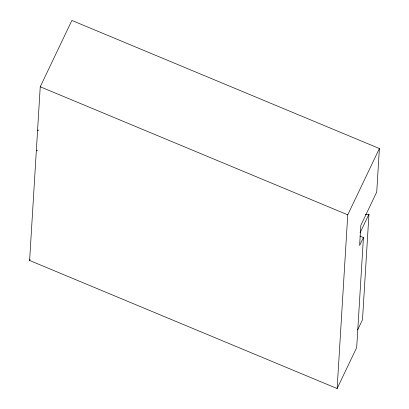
<?xml version="1.0" encoding="UTF-8"?>
<svg xmlns="http://www.w3.org/2000/svg" width="409" height="409" viewBox="0 0 409 409"><rect width="100%" height="100%" fill="white"/><g stroke="black" fill="none" stroke-linecap="round" stroke-linejoin="round"><path stroke-width="0.61" d="M363.427 237.527L356.694 347.522L337.128 388.55L29.612 260.477L40.24 86.769L71.872 20.45L379.388 148.523L376.725 192.041L360.845 225.328L359.613 245.523L363.427 237.527L359.889 236.054M337.128 388.55L347.757 214.837L379.388 148.523M365.186 214.653L368.954 214.209L362.497 319.72L357.619 329.945M29.612 260.477L30.154 259.337M360.012 232.956L368.954 214.209M37.577 130.287L38.829 130.139M36.345 150.481L37.597 150.333M40.24 86.769L347.757 214.837"/></g></svg>
